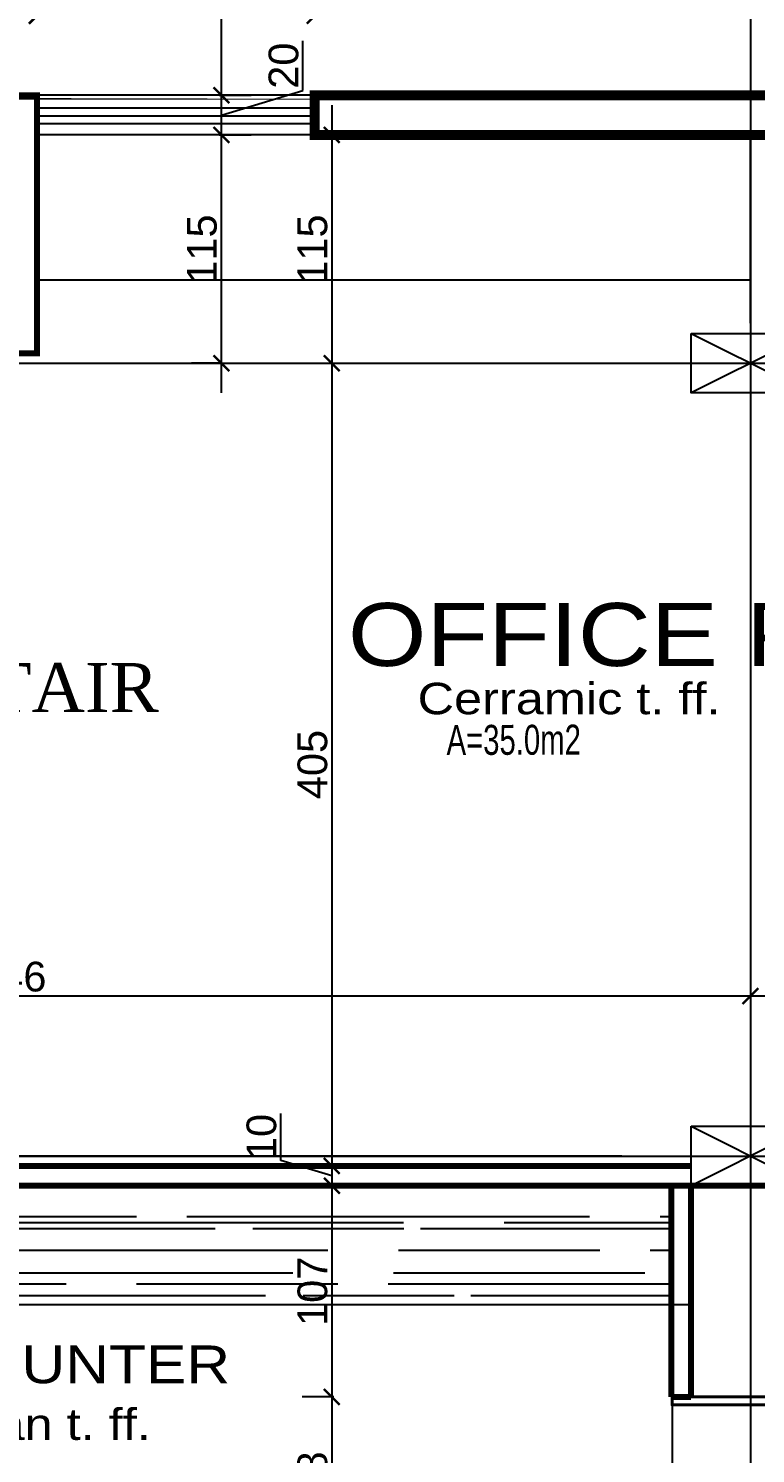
# Model space of a CAD drawing. Extents: x 250879 to 348495, y -51522 to -9360.
# Drawn here: x 298688 to 299054, y -20843 to -20124 of the extents above; entities that cross this region are included whole.
import ezdxf

# ---------------------------------------------------------------- set-up
doc = ezdxf.new("R2010")
doc.units = 0
doc.linetypes.add('CENTER', pattern=[50.800000000000004, 31.75, -6.349999999999999, 6.349999999999999, -6.349999999999999])
doc.layers.get('0').update_dxf_attribs({"linetype": 'CONTINUOUS'})
doc.layers.get('DEFPOINTS').update_dxf_attribs({"color": 9, "linetype": 'CONTINUOUS'})
for name, color, linetype, lineweight in [('A-Axis', 1, 'CENTER', 9), ('A-text finishing', 6, 'CONTINUOUS', 13), ('A-text function', 30, 'CONTINUOUS', 20), ('SECTION-ar', 131, 'CONTINUOUS', 40)]:
    doc.layers.add(name, color=color, linetype=linetype, lineweight=lineweight)
for name, color, linetype in [('AXIS', 1, 'CONTINUOUS'), ('COLUMN', 5, 'CONTINUOUS'), ('FURNITURE', 4, 'CONTINUOUS'), ('HATCH', 8, 'CONTINUOUS'), ('TEXT', 3, 'CONTINUOUS'), ('TRUSS', 2, 'CONTINUOUS'), ('WALL', 7, 'CONTINUOUS')]:
    doc.layers.add(name, color=color, linetype=linetype)
doc.styles.add('ARIAL', font='BOD_CR.TTF', dxfattribs={"width": 1.199999999999999})
doc.styles.get("Standard").update_dxf_attribs({"font": 'sanss___.ttf', "height": 15})
doc.styles.add('style2', font='romantic.ttf', dxfattribs={"height": 50})
doc.dimstyles.new('STANDARD$0', dxfattribs={"dimscale": 0, "dimtxt": 12, "dimasz": 8, "dimexe": 15, "dimexo": 0.0625, "dimgap": 2, "dimtad": 1, "dimdec": 0, "dimzin": 0, "dimdsep": 46, "dimtxsty": 'Standard', "dimblk1": 'ARCHTICK', "dimblk2": 'ARCHTICK', "dimsah": 1, "dimcen": 0.09, "dimdle": 15, "dimclrd": 3, "dimclre": 3, "dimclrt": 3, "dimazin": 0, "dimtfac": 1, "dimtdec": 0, "dimtofl": 0, "dimtmove": 1, "dimatfit": 3, "dimldrblk": 'ARCHTICK', "dimfxl": 1.045499999999997, "dimfxlon": 1, "dimtolj": 1, "dimtzin": 0, "dimarcsym": 0})

# ---------------------------------------------------------------- blocks, each defined once
blk = doc.blocks.new('AXISG')
at = {"layer": 'AXIS'}
for p, q in [((305609.1874572025, -20292.8329642961), (307936.9012656476, -20292.8329642961)), ((305601.3768088833, -20692.8329642961), (307936.9012656476, -20692.8329642961))]:
    blk.add_line(p, q, dxfattribs=at)
blk = doc.blocks.new('COLUMN')
at = {"layer": 'AXIS'}
for p, q in [((236924.6994773077, -9644.256519553426), (236984.6994773077, -9674.256519553426)), ((236984.6994773077, -9644.256519553426), (236924.6994773077, -9674.256519553426))]:
    blk.add_line(p, q, dxfattribs=at)
at = {"layer": 'COLUMN'}
blk.add_lwpolyline([(236924.6994773077, -9644.256519553426), (236984.6994773077, -9644.256519553426), (236984.6994773077, -9674.256519553426), (236924.6994773077, -9674.256519553426)], close=True, dxfattribs=at)
blk = doc.blocks.new('_ARCHTICK')
at = {"color": 0, "linetype": 'ByBlock', "const_width": 0.15}
blk.add_lwpolyline([(-0.5, -0.5), (0.5, 0.5)], dxfattribs=at)
blk = doc.blocks.new('*D160')
at = {"layer": 'DEFPOINTS', "color": 0, "linetype": 'Continuous', "transparency": 16777216}
for p in [(298751.9656178663, -20177.66837803005), (298784.8883875781, -20177.66837803005), (298784.8883875781, -20292.8329642961)]:
    blk.add_point(p, dxfattribs=at)
at = {"layer": 'WALL', "color": 3, "linetype": 'Continuous', "lineweight": -2, "transparency": 16777216}
for p, q in [((298784.8883875781, -20307.8329642961), (298784.8883875781, -20162.66837803005)), ((298783.8428875781, -20177.66837803005), (298799.8883875781, -20177.66837803005)), ((298784.8883875781, -20292.8329642961), (298769.8883875781, -20292.8329642961))]:
    blk.add_line(p, q, dxfattribs=at)
at = {"layer": 'WALL', "color": 3, "linetype": 'Continuous', "lineweight": -2, "transparency": 16777216, "xscale": 8, "yscale": 8, "zscale": 8}
for p, rotation in [((298784.8883875781, -20177.66837803005), 90), ((298784.8883875781, -20292.8329642961), 270)]:
    blk.add_blockref('_ARCHTICK', p, dxfattribs=dict(at, rotation=rotation))
at = {"layer": 'WALL', "color": 3, "linetype": 'Continuous', "transparency": 16777216, "insert": (298775.1620501296, -20235.25067116303), "char_height": 15, "attachment_point": 5, "rotation": 90}
blk.add_mtext('\\A1;115', dxfattribs=at)
blk = doc.blocks.new('*D161')
at = {"layer": 'DEFPOINTS', "color": 0, "linetype": 'Continuous', "transparency": 16777216}
for p in [(298778.015453639, -20157.66837803004), (298784.8883875781, -20157.66837803004), (298778.015453639, -20177.66837802938)]:
    blk.add_point(p, dxfattribs=at)
at = {"layer": 'WALL', "color": 3, "linetype": 'Continuous', "lineweight": -2, "transparency": 16777216}
for p, q in [((298826.0673999238, -20155.31467432601), (298826.0673999238, -20130.12125868815)), ((298784.8883875781, -20192.66837802938), (298784.8883875781, -20142.66837803004)), ((298783.8428875781, -20157.66837803004), (298799.8883875781, -20157.66837803004)), ((298784.8883875781, -20167.66837802971), (298826.0673999238, -20155.31467432601)), ((298783.8428875781, -20177.66837802938), (298799.8883875781, -20177.66837802938))]:
    blk.add_line(p, q, dxfattribs=at)
at = {"layer": 'WALL', "color": 3, "linetype": 'Continuous', "lineweight": -2, "transparency": 16777216, "xscale": 8, "yscale": 8, "zscale": 8}
for p, rotation in [((298784.8883875781, -20157.66837803004), 90), ((298784.8883875781, -20177.66837802938), 270)]:
    blk.add_blockref('_ARCHTICK', p, dxfattribs=dict(at, rotation=rotation))
at = {"layer": 'WALL', "color": 3, "linetype": 'Continuous', "transparency": 16777216, "insert": (298816.3410624752, -20142.71796650703), "char_height": 15, "attachment_point": 5, "rotation": 90}
blk.add_mtext('\\A1;20', dxfattribs=at)
blk = doc.blocks.new('*D166')
at = {"layer": 'DEFPOINTS', "color": 0, "linetype": 'Continuous', "transparency": 16777216}
for p in [(298784.8883875781, -20057.66837803005), (298784.8883875781, -20057.66837803005), (298784.8883875781, -20157.66837803004)]:
    blk.add_point(p, dxfattribs=at)
at = {"layer": 'WALL', "color": 3, "linetype": 'Continuous', "lineweight": -2, "transparency": 16777216}
for p, q in [((298784.8883875781, -20172.66837803004), (298784.8883875781, -20042.66837803005)), ((298784.8883875781, -20057.66837803005), (298769.8883875781, -20057.66837803005)), ((298813.9563658949, -20109.66837803004), (298813.9563658949, -20074.4543862605)), ((298784.8883875781, -20107.66837803004), (298813.9563658949, -20109.66837803004)), ((298784.8883875781, -20157.66837803004), (298769.8883875781, -20157.66837803004))]:
    blk.add_line(p, q, dxfattribs=at)
at = {"layer": 'WALL', "color": 3, "linetype": 'Continuous', "lineweight": -2, "transparency": 16777216, "xscale": 8, "yscale": 8, "zscale": 8}
for p, rotation in [((298784.8883875781, -20057.66837803005), 90), ((298784.8883875781, -20157.66837803004), 270)]:
    blk.add_blockref('_ARCHTICK', p, dxfattribs=dict(at, rotation=rotation))
at = {"layer": 'WALL', "color": 3, "linetype": 'Continuous', "transparency": 16777216, "insert": (298804.2300284463, -20092.06138214522), "char_height": 15, "attachment_point": 5, "rotation": 90}
blk.add_mtext('\\A1;100', dxfattribs=at)
blk = doc.blocks.new('*D280')
at = {"layer": 'DEFPOINTS', "color": 0, "linetype": 'Continuous', "transparency": 16777216}
for p in [(298691.817912246, -20117.52118761453), (298392.3406439031, -20157.66837802988), (298691.817912246, -20157.66837803005)]:
    blk.add_point(p, dxfattribs=at)
at = {"layer": 'WALL', "color": 3, "linetype": 'Continuous', "lineweight": -2, "transparency": 16777216}
for p, q in [((298392.3406439031, -20118.56668761453), (298392.3406439031, -20102.52118761453)), ((298691.817912246, -20118.56668761453), (298691.817912246, -20102.52118761453)), ((298377.3406439031, -20117.52118761453), (298706.817912246, -20117.52118761453))]:
    blk.add_line(p, q, dxfattribs=at)
at = {"layer": 'WALL', "color": 3, "linetype": 'Continuous', "lineweight": -2, "transparency": 16777216, "xscale": 8, "yscale": 8, "zscale": 8, "rotation": 180}
blk.add_blockref('_ARCHTICK', (298392.3406439031, -20117.52118761453), dxfattribs=at)
at = {"layer": 'WALL', "color": 3, "linetype": 'Continuous', "lineweight": -2, "transparency": 16777216, "xscale": 8, "yscale": 8, "zscale": 8}
blk.add_blockref('_ARCHTICK', (298691.817912246, -20117.52118761453), dxfattribs=at)
at = {"layer": 'WALL', "color": 3, "linetype": 'Continuous', "transparency": 16777216, "insert": (298542.0792780746, -20107.79485016597), "char_height": 15, "attachment_point": 5}
blk.add_mtext('\\A1;299', dxfattribs=at)
blk = doc.blocks.new('*D281')
at = {"layer": 'DEFPOINTS', "color": 0, "linetype": 'Continuous', "transparency": 16777216}
for p in [(298831.9656178664, -20117.52118761453), (298691.817912246, -20157.66837803005), (298831.9656178664, -20157.66837803005)]:
    blk.add_point(p, dxfattribs=at)
at = {"layer": 'WALL', "color": 3, "linetype": 'Continuous', "lineweight": -2, "transparency": 16777216}
for p, q in [((298691.817912246, -20118.56668761453), (298691.817912246, -20102.52118761453)), ((298831.9656178664, -20118.56668761453), (298831.9656178664, -20102.52118761453)), ((298676.817912246, -20117.52118761453), (298846.9656178664, -20117.52118761453))]:
    blk.add_line(p, q, dxfattribs=at)
at = {"layer": 'WALL', "color": 3, "linetype": 'Continuous', "lineweight": -2, "transparency": 16777216, "xscale": 8, "yscale": 8, "zscale": 8, "rotation": 180}
blk.add_blockref('_ARCHTICK', (298691.817912246, -20117.52118761453), dxfattribs=at)
at = {"layer": 'WALL', "color": 3, "linetype": 'Continuous', "lineweight": -2, "transparency": 16777216, "xscale": 8, "yscale": 8, "zscale": 8}
blk.add_blockref('_ARCHTICK', (298831.9656178664, -20117.52118761453), dxfattribs=at)
at = {"layer": 'WALL', "color": 3, "linetype": 'Continuous', "transparency": 16777216, "insert": (298761.8917650562, -20107.79485016597), "char_height": 15, "attachment_point": 5}
blk.add_mtext('\\A1;140', dxfattribs=at)
blk = doc.blocks.new('*D282')
at = {"layer": 'DEFPOINTS', "color": 0, "linetype": 'Continuous', "transparency": 16777216}
for p in [(299071.9656178663, -20117.52118761453), (298831.9656178664, -20157.66837803005), (299071.9656178663, -20157.66837800521)]:
    blk.add_point(p, dxfattribs=at)
at = {"layer": 'WALL', "color": 3, "linetype": 'Continuous', "lineweight": -2, "transparency": 16777216}
for p, q in [((298831.9656178664, -20118.56668761453), (298831.9656178664, -20102.52118761453)), ((299071.9656178663, -20118.56668761453), (299071.9656178663, -20102.52118761453)), ((298816.9656178664, -20117.52118761453), (299086.9656178663, -20117.52118761453))]:
    blk.add_line(p, q, dxfattribs=at)
at = {"layer": 'WALL', "color": 3, "linetype": 'Continuous', "lineweight": -2, "transparency": 16777216, "xscale": 8, "yscale": 8, "zscale": 8, "rotation": 180}
blk.add_blockref('_ARCHTICK', (298831.9656178664, -20117.52118761453), dxfattribs=at)
at = {"layer": 'WALL', "color": 3, "linetype": 'Continuous', "lineweight": -2, "transparency": 16777216, "xscale": 8, "yscale": 8, "zscale": 8}
blk.add_blockref('_ARCHTICK', (299071.9656178663, -20117.52118761453), dxfattribs=at)
at = {"layer": 'WALL', "color": 3, "linetype": 'Continuous', "transparency": 16777216, "insert": (298951.9656178664, -20107.79485016597), "char_height": 15, "attachment_point": 5}
blk.add_mtext('\\A1;240', dxfattribs=at)
blk = doc.blocks.new('*D585')
at = {"layer": 'DEFPOINTS', "color": 0, "linetype": 'Continuous', "transparency": 16777216}
for p in [(298836.8917650562, -20177.66837802988), (298836.8917650562, -20292.8329642961), (298840.6495975507, -20292.8329642961)]:
    blk.add_point(p, dxfattribs=at)
at = {"layer": 'WALL', "color": 3, "linetype": 'Continuous', "lineweight": -2, "transparency": 16777216}
for p, q in [((298840.6495975507, -20162.66837802988), (298840.6495975507, -20307.8329642961)), ((298839.6040975507, -20177.66837802988), (298855.6495975507, -20177.66837802988)), ((298839.6040975507, -20292.8329642961), (298855.6495975507, -20292.8329642961))]:
    blk.add_line(p, q, dxfattribs=at)
at = {"layer": 'WALL', "color": 3, "linetype": 'Continuous', "lineweight": -2, "transparency": 16777216, "xscale": 8, "yscale": 8, "zscale": 8}
for p, rotation in [((298840.6495975507, -20177.66837802988), 90), ((298840.6495975507, -20292.8329642961), 270)]:
    blk.add_blockref('_ARCHTICK', p, dxfattribs=dict(at, rotation=rotation))
at = {"layer": 'WALL', "color": 3, "linetype": 'Continuous', "transparency": 16777216, "insert": (298830.9232601022, -20235.25067116294), "char_height": 15, "attachment_point": 5, "rotation": 90}
blk.add_mtext('\\A1;115', dxfattribs=at)
blk = doc.blocks.new('*D586')
at = {"layer": 'DEFPOINTS', "color": 0, "linetype": 'Continuous', "transparency": 16777216}
for p in [(298836.8917650562, -20292.8329642961), (298840.6495975507, -20697.83296429607), (298885.6658049164, -20697.83296429607)]:
    blk.add_point(p, dxfattribs=at)
at = {"layer": 'WALL', "color": 3, "linetype": 'Continuous', "lineweight": -2, "transparency": 16777216}
for p, q in [((298840.6495975507, -20277.8329642961), (298840.6495975507, -20712.83296429607)), ((298839.6040975507, -20292.8329642961), (298855.6495975507, -20292.8329642961)), ((298841.6950975507, -20697.83296429607), (298825.6495975507, -20697.83296429607))]:
    blk.add_line(p, q, dxfattribs=at)
at = {"layer": 'WALL', "color": 3, "linetype": 'Continuous', "lineweight": -2, "transparency": 16777216, "xscale": 8, "yscale": 8, "zscale": 8}
for p, rotation in [((298840.6495975507, -20292.8329642961), 90), ((298840.6495975507, -20697.83296429607), 270)]:
    blk.add_blockref('_ARCHTICK', p, dxfattribs=dict(at, rotation=rotation))
at = {"layer": 'WALL', "color": 3, "linetype": 'Continuous', "transparency": 16777216, "insert": (298830.9232601022, -20495.33296429604), "char_height": 15, "attachment_point": 5, "rotation": 90}
blk.add_mtext('\\A1;405', dxfattribs=at)
blk = doc.blocks.new('*D587')
at = {"layer": 'DEFPOINTS', "color": 0, "linetype": 'Continuous', "transparency": 16777216}
for p in [(298885.6658049164, -20697.83296429607), (298840.6495975507, -20707.8329642961), (298885.6658049164, -20707.8329642961)]:
    blk.add_point(p, dxfattribs=at)
at = {"layer": 'WALL', "color": 3, "linetype": 'Continuous', "lineweight": -2, "transparency": 16777216}
for p, q in [((298814.9232601022, -20695.11506306152), (298814.9232601022, -20671.34140051008)), ((298840.6495975507, -20682.83296429607), (298840.6495975507, -20722.8329642961)), ((298840.6495975507, -20702.83296429609), (298814.9232601022, -20695.11506306152)), ((298841.6950975507, -20697.83296429607), (298825.6495975507, -20697.83296429607)), ((298841.6950975507, -20707.8329642961), (298825.6495975507, -20707.8329642961))]:
    blk.add_line(p, q, dxfattribs=at)
at = {"layer": 'WALL', "color": 3, "linetype": 'Continuous', "lineweight": -2, "transparency": 16777216, "xscale": 8, "yscale": 8, "zscale": 8}
for p, rotation in [((298840.6495975507, -20697.83296429607), 90), ((298840.6495975507, -20707.8329642961), 270)]:
    blk.add_blockref('_ARCHTICK', p, dxfattribs=dict(at, rotation=rotation))
at = {"layer": 'WALL', "color": 3, "linetype": 'Continuous', "transparency": 16777216, "insert": (298805.1969226536, -20683.22823178575), "char_height": 15, "attachment_point": 5, "rotation": 90}
blk.add_mtext('\\A1;10', dxfattribs=at)
blk = doc.blocks.new('*D588')
at = {"layer": 'DEFPOINTS', "color": 0, "linetype": 'Continuous', "transparency": 16777216}
for p in [(298885.6658049164, -20707.8329642961), (298840.6495975507, -20814.39380918606), (299011.9656178664, -20814.39380918606)]:
    blk.add_point(p, dxfattribs=at)
at = {"layer": 'WALL', "color": 3, "linetype": 'Continuous', "lineweight": -2, "transparency": 16777216}
for p, q in [((298840.6495975507, -20692.8329642961), (298840.6495975507, -20829.39380918606)), ((298841.6950975507, -20707.8329642961), (298825.6495975507, -20707.8329642961)), ((298841.6950975507, -20814.39380918606), (298825.6495975507, -20814.39380918606))]:
    blk.add_line(p, q, dxfattribs=at)
at = {"layer": 'WALL', "color": 3, "linetype": 'Continuous', "lineweight": -2, "transparency": 16777216, "xscale": 8, "yscale": 8, "zscale": 8}
for p, rotation in [((298840.6495975507, -20707.8329642961), 90), ((298840.6495975507, -20814.39380918606), 270)]:
    blk.add_blockref('_ARCHTICK', p, dxfattribs=dict(at, rotation=rotation))
at = {"layer": 'WALL', "color": 3, "linetype": 'Continuous', "transparency": 16777216, "insert": (298830.9232601022, -20761.11338674104), "char_height": 15, "attachment_point": 5, "rotation": 90}
blk.add_mtext('\\A1;107', dxfattribs=at)
blk = doc.blocks.new('*D589')
at = {"layer": 'DEFPOINTS', "color": 0, "linetype": 'Continuous', "transparency": 16777216}
for p in [(299011.9656178664, -20814.39380918606), (298840.6495975507, -20892.70885296568), (299011.9656178664, -20892.70885296568)]:
    blk.add_point(p, dxfattribs=at)
at = {"layer": 'WALL', "color": 3, "linetype": 'Continuous', "lineweight": -2, "transparency": 16777216}
for p, q in [((298840.6495975507, -20799.39380918606), (298840.6495975507, -20907.70885296568)), ((298841.6950975507, -20814.39380918606), (298825.6495975507, -20814.39380918606)), ((298841.6950975507, -20892.70885296568), (298825.6495975507, -20892.70885296568))]:
    blk.add_line(p, q, dxfattribs=at)
at = {"layer": 'WALL', "color": 3, "linetype": 'Continuous', "lineweight": -2, "transparency": 16777216, "xscale": 8, "yscale": 8, "zscale": 8}
for p, rotation in [((298840.6495975507, -20814.39380918606), 90), ((298840.6495975507, -20892.70885296568), 270)]:
    blk.add_blockref('_ARCHTICK', p, dxfattribs=dict(at, rotation=rotation))
at = {"layer": 'WALL', "color": 3, "linetype": 'Continuous', "transparency": 16777216, "insert": (298830.9232601022, -20853.55133107582), "char_height": 15, "attachment_point": 5, "rotation": 90}
blk.add_mtext('\\A1;78', dxfattribs=at)
blk = doc.blocks.new('*D599')
at = {"layer": 'DEFPOINTS', "color": 0, "linetype": 'Continuous', "transparency": 16777216}
for p in [(299051.9656178664, -20572.51068872953), (299166.9656178664, -20572.51068872953), (299051.9656178664, -20612.14744023839)]:
    blk.add_point(p, dxfattribs=at)
at = {"layer": 'WALL', "color": 3, "linetype": 'Continuous', "lineweight": -2, "transparency": 16777216}
for p, q in [((299181.9656178664, -20612.14744023839), (299036.9656178664, -20612.14744023839)), ((299051.9656178664, -20611.10194023839), (299051.9656178664, -20627.14744023839)), ((299166.9656178664, -20611.10194023839), (299166.9656178664, -20627.14744023839))]:
    blk.add_line(p, q, dxfattribs=at)
at = {"layer": 'WALL', "color": 3, "linetype": 'Continuous', "lineweight": -2, "transparency": 16777216, "xscale": 8, "yscale": 8, "zscale": 8, "rotation": 180}
blk.add_blockref('_ARCHTICK', (299051.9656178664, -20612.14744023839), dxfattribs=at)
at = {"layer": 'WALL', "color": 3, "linetype": 'Continuous', "lineweight": -2, "transparency": 16777216, "xscale": 8, "yscale": 8, "zscale": 8}
blk.add_blockref('_ARCHTICK', (299166.9656178664, -20612.14744023839), dxfattribs=at)
at = {"layer": 'WALL', "color": 3, "linetype": 'Continuous', "transparency": 16777216, "insert": (299109.4656178664, -20602.42110278983), "char_height": 15, "attachment_point": 5}
blk.add_mtext('\\A1;115', dxfattribs=at)
blk = doc.blocks.new('*D600')
at = {"layer": 'DEFPOINTS', "color": 0, "linetype": 'Continuous', "transparency": 16777216}
for p in [(299051.9656178664, -20572.51068872953), (298306.3292780746, -20591.6920728258), (298306.3292780746, -20612.14744023839)]:
    blk.add_point(p, dxfattribs=at)
at = {"layer": 'WALL', "color": 3, "linetype": 'Continuous', "lineweight": -2, "transparency": 16777216}
for p, q in [((299066.9656178664, -20612.14744023839), (298291.3292780746, -20612.14744023839)), ((298306.3292780746, -20611.10194023839), (298306.3292780746, -20627.14744023839)), ((299051.9656178664, -20611.10194023839), (299051.9656178664, -20627.14744023839))]:
    blk.add_line(p, q, dxfattribs=at)
at = {"layer": 'WALL', "color": 3, "linetype": 'Continuous', "lineweight": -2, "transparency": 16777216, "xscale": 8, "yscale": 8, "zscale": 8, "rotation": 180}
blk.add_blockref('_ARCHTICK', (298306.3292780746, -20612.14744023839), dxfattribs=at)
at = {"layer": 'WALL', "color": 3, "linetype": 'Continuous', "lineweight": -2, "transparency": 16777216, "xscale": 8, "yscale": 8, "zscale": 8}
blk.add_blockref('_ARCHTICK', (299051.9656178664, -20612.14744023839), dxfattribs=at)
at = {"layer": 'WALL', "color": 3, "linetype": 'Continuous', "transparency": 16777216, "insert": (298679.1474479705, -20602.41081472399), "char_height": 15, "attachment_point": 5}
blk.add_mtext('\\A1;746', dxfattribs=at)
blk = doc.blocks.new('D95')
at = {"layer": 'A-Axis'}
blk.add_line((307625.7115173889, -30976.98270190809), (307530.7115173889, -30976.98270190809), dxfattribs=at)
at = {"layer": 'SECTION-ar', "ltscale": 20}
blk.add_lwpolyline([(307625.7115173889, -30976.98270190753), (307620.7115173889, -30976.98270190753), (307620.7115173889, -30884.88270190753), (307625.7115173889, -30884.88270190753)], close=True, dxfattribs=at)
blk.add_arc((307625.6412258533, -30979.72394796856), 94.96927913289524, 92.97547258824744, 178.3459529752297, dxfattribs=at)

msp = doc.modelspace()

# ---------------------------------------------------------------- hatches: boundary and pattern name
at = {"layer": 'TRUSS', "linetype": 'Continuous'}
h = msp.add_hatch(dxfattribs=at)
h.set_pattern_fill('AR-RROOF', color=32, style=0)
h.set_pattern_definition([(0, (0, 0), (55.88, 25.4), [381, -50.8, 127, -25.4]), (0, (33.782, 12.7), (-25.4, 33.782), [76.2, -8.382, 152.4, -19.05]), (0, (12.7, 21.59), (132.08, 17.018), [203.2, -35.56, 101.6, -25.4])])
h.paths.add_polyline_path([(299011.9656178664, -20707.8329642961), (298611.4887397138, -20707.8329642961), (298611.4887397138, -20767.80358584438), (299011.9656178664, -20767.80358584438)])
h.paths.add_polyline_path([(298611.4887397139, -20707.8329642961), (298301.3292780747, -20707.83296429611), (298301.3292780747, -20767.80358584438), (298611.4887397138, -20767.80358584438)])
h.paths.add_polyline_path([(298819.4469226536, -20780.59383941593), (298819.4469226536, -20741.63293406613), (298842.3995975507, -20741.63293406613), (298842.3995975507, -20780.59383941593)], flags=9)

# ---------------------------------------------------------------- linework, layer by layer
at = {"layer": 'AXIS'}
for p, q in [((299051.9656178664, -19501.49473546498), (299051.9656178664, -23524.12586554483)), ((297416.3247224771, -20292.8329642961), (299512.710443831, -20292.8329642961)), ((297416.3247224771, -20692.8329642961), (299512.710443831, -20692.8329642961))]:
    msp.add_line(p, q, dxfattribs=at)
at = {"layer": 'FURNITURE', "ltscale": 3}
for p, q in [((298831.9656178664, -20157.66837803005), (298621.817912246, -20157.66837803005)), ((298831.9656178664, -20164.1276194356), (298691.817912246, -20164.1276194356)), ((298831.9656178664, -20172.1276194356), (298691.817912246, -20172.1276194356)), ((298831.9656178664, -20177.66837803005), (298691.817912246, -20177.66837803005))]:
    msp.add_line(p, q, dxfattribs=at)
for points in [[(299051.9656178664, -20177.66837802988), (298691.817912246, -20177.66837803005), (298691.817912246, -20250.78871864453), (299051.9656178664, -20250.78871864453)], [(298301.3292780747, -20767.80358584438), (299021.9656178664, -20767.80358584438), (299021.9656178664, -20707.8329642961), (298301.3292780747, -20707.8329642961)]]:
    msp.add_lwpolyline(points, close=True, dxfattribs=at)
at = {"layer": 'HATCH', "linetype": 'ByBlock', "ltscale": 3}
for p, q in [((298986.9656178664, -20692.8329642961), (298613.9656178664, -20692.8329642961)), ((299012.3453282402, -20783.35611671697), (299012.3453282402, -20916.70393580721))]:
    msp.add_line(p, q, dxfattribs=at)
at = {"layer": 'WALL', "linetype": 'Continuous'}
msp.add_line((298831.9656178664, -20168.1276194356), (298691.817912246, -20168.1276194356), dxfattribs=at)
at = {"layer": 'WALL', "linetype": 'Continuous', "ltscale": 3, "const_width": 5}
msp.add_lwpolyline([(299071.9656178667, -20161.60502344155), (299071.9656178663, -20157.66837802988), (298831.9656178664, -20157.66837802992), (298831.9656178664, -20177.66837803005), (298831.9656178664, -20177.66837802988), (298831.9656178663, -20177.6683780297), (299071.9656178664, -20177.66837802988), (299071.9656178667, -20161.60502343948), (299071.9656178664, -20161.60502344155)], dxfattribs=at)
at = {"layer": 'WALL', "color": 4, "linetype": 'Continuous', "const_width": 3}
msp.add_lwpolyline([(297395.692938283, -23108.1621368277), (297395.692938283, -21900.3329642961), (297326.2618162412, -21900.3329642961), (297326.2618162411, -21477.83296429605), (297395.6929382823, -21477.8329642961), (297395.6929382842, -20272.66837802824), (297510.6929382829, -20272.66837803012), (297510.6929382829, -20157.668377999), (299071.9656178663, -20157.66837783741), (299071.9656178666, -20272.66837803004), (299186.9656178665, -20272.66837802973), (299186.9656178663, -23108.162136825), (298581.4887397139, -23108.16213682809), (298581.4887397139, -23053.01579450286), (298001.1698164354, -23053.01579450286), (298001.1698164325, -23108.16213682667)], close=True, dxfattribs=at)
at = {"layer": 'WALL', "linetype": 'Continuous', "const_width": 3}
for points in [[(298621.817912246, -20157.66837803005), (298681.817912246, -20157.66837803005), (298691.817912246, -20157.66837803005), (298691.817912246, -20277.8329642961), (298691.817912246, -20287.8329642961), (298621.817912246, -20287.8329642961)], [(299021.9656178664, -20697.83296429607), (298641.4887397139, -20697.83296429609)], [(299166.9656178664, -20707.8329642961), (298641.4887397139, -20707.8329642961)], [(299011.9656178664, -20814.39380918606), (299011.9656178664, -20707.8329642961)], [(299021.9656178664, -20814.39380918606), (299021.9656178664, -20707.8329642961)], [(299021.9656178664, -20814.39380918606), (299011.9656178664, -20814.39380918606)]]:
    msp.add_lwpolyline(points, dxfattribs=at)
at = {"layer": 'WALL', "linetype": 'Continuous'}
msp.add_lwpolyline([(298831.9656178664, -20157.66837802992), (299071.9656178663, -20157.66837802992), (299071.9656178663, -20177.66837802988), (298831.9656178664, -20177.66837802988)], close=True, dxfattribs=at)
at = {"layer": 'WALL', "linetype": 'Continuous', "ltscale": 3}
for points in [[(299051.9656178663, -20272.66837803011), (299051.9656178662, -20177.66837802995), (298751.9656178662, -20177.66837803005), (298751.9656178663, -20177.66837803005)], [(298831.9656178663, -20177.66837803005), (298791.9656178663, -20177.66837803005)]]:
    msp.add_lwpolyline(points, dxfattribs=at)

# ---------------------------------------------------------------- block references
at = {"layer": 'WALL', "linetype": 'Continuous'}
for name, p in [('AXISG', (-8424.190821816504, 0)), ('COLUMN', (62097.2661405587, -10633.57644474268)), ('COLUMN', (62097.2661405587, -11033.57644474268))]:
    msp.add_blockref(name, p, dxfattribs=at)
at = {"layer": 'WALL', "linetype": 'Continuous', "xscale": -0.8000000000029104, "yscale": 0.8000000000029104, "zscale": 0.8, "rotation": 269.9999999916624}
msp.add_blockref('D95', (323793.9314541387, -266914.9630275895), dxfattribs=at)

# ---------------------------------------------------------------- texts
at = {"layer": 'A-text finishing', "style": 'ARIAL', "width": 1.199999999999999}
for s, p in [('Cerramic t. ff.', (298883.9270270603, -20469.94833549362)), ('Porcelean t. ff.', (298585.0271736813, -20836.09463112801))]:
    msp.add_text(s, height=15.87599999999759, dxfattribs=at).set_placement(p)
at = {"layer": 'A-text function', "attachment_point": 1, "style": 'ARIAL'}
for s, insert, char_height, width in [(' OFFICE POOL', (298834.6182320748, -20413.83869067397), 31.75199999999518, 961.9348479998645), ('BAR COUNTER', (298566.8084495097, -20788.43359416044), 19.05119999999711, 577.1609087999186)]:
    msp.add_mtext(s, dxfattribs=dict(at, insert=insert, char_height=char_height, width=width))
at = {"layer": 'TEXT', "width": 0.7}
msp.add_text('A=35.0m2', height=15.11999999999771, rotation=0.1269454545238823, dxfattribs=at).set_placement((298898.5573441097, -20490.48199488059))
at = {"layer": 'TEXT', "insert": (298753.3661453843, -20444.12025175934), "char_height": 24.696, "width": 410.14629, "attachment_point": 3, "style": 'style2'}
msp.add_mtext('FIRE ESCAPE STAIR', dxfattribs=at)

# ---------------------------------------------------------------- dimensions: what is measured, and where the dimension line sits
at = {"layer": 'WALL', "linetype": 'Continuous'}
dim = msp.add_linear_dim(base=(298784.8883875781, -20057.66837803005), p1=(298784.8883875781, -20157.66837803004), p2=(298784.8883875781, -20057.66837803005), angle=90, dimstyle='STANDARD$0', override={"dimscale": 1}, dxfattribs=at)
dim.commit()
dim.dimension.update_dxf_attribs({"geometry": '*D166', "text_midpoint": (298813.9563658949, -20107.66837803), "dimtype": 160})
for base, p1, p2, picture, middle in [((298691.817912246, -20117.52118761453), (298392.3406439031, -20157.66837802988), (298691.817912246, -20157.66837803005), '*D280', (298542.0792780746, -20107.79485016597)), ((298831.9656178664, -20117.52118761453), (298691.817912246, -20157.66837803005), (298831.9656178664, -20157.66837803005), '*D281', (298761.8917650562, -20107.79485016597)), ((299071.9656178663, -20117.52118761453), (298831.9656178664, -20157.66837803005), (299071.9656178663, -20157.66837800521), '*D282', (298951.9656178664, -20107.79485016597)), ((298306.3292780746, -20612.14744023839), (299051.9656178664, -20572.51068872953), (298306.3292780746, -20591.6920728258), '*D600', (298679.1474479705, -20602.41081472399)), ((299051.9656178664, -20612.14744023839), (299166.9656178664, -20572.51068872953), (299051.9656178664, -20572.51068872953), '*D599', (299109.4656178664, -20602.42110278983))]:
    dim = msp.add_linear_dim(base=base, p1=p1, p2=p2, dimstyle='STANDARD$0', override={"dimscale": 1}, dxfattribs=at)
    dim.commit()
    dim.dimension.update_dxf_attribs({"geometry": picture, "text_midpoint": middle})
for base, p1, p2, picture, middle in [((298784.8883875781, -20157.66837803004), (298778.015453639, -20177.66837802938), (298778.015453639, -20157.66837803004), '*D161', (298816.3410624752, -20153.31467432596)), ((298784.8883875781, -20177.66837803005), (298784.8883875781, -20292.8329642961), (298751.9656178663, -20177.66837803005), '*D160', (298775.1620501296, -20235.25067116303)), ((298840.6495975507, -20292.8329642961), (298836.8917650562, -20177.66837802988), (298836.8917650562, -20292.8329642961), '*D585', (298830.9232601022, -20235.25067116294)), ((298840.6495975507, -20697.83296429607), (298836.8917650562, -20292.8329642961), (298885.6658049164, -20697.83296429607), '*D586', (298830.9232601022, -20495.33296429604)), ((298840.6495975507, -20707.8329642961), (298885.6658049164, -20697.83296429607), (298885.6658049164, -20707.8329642961), '*D587', (298805.1969226536, -20693.11506306147)), ((298840.6495975507, -20814.39380918606), (298885.6658049164, -20707.8329642961), (299011.9656178664, -20814.39380918606), '*D588', (298830.9232601022, -20761.11338674104)), ((298840.6495975507, -20892.70885296568), (299011.9656178664, -20814.39380918606), (299011.9656178664, -20892.70885296568), '*D589', (298830.9232601022, -20853.55133107582))]:
    dim = msp.add_linear_dim(base=base, p1=p1, p2=p2, angle=90, dimstyle='STANDARD$0', override={"dimscale": 1}, dxfattribs=at)
    dim.commit()
    dim.dimension.update_dxf_attribs({"geometry": picture, "text_midpoint": middle})

doc.saveas('drawing.dxf')
